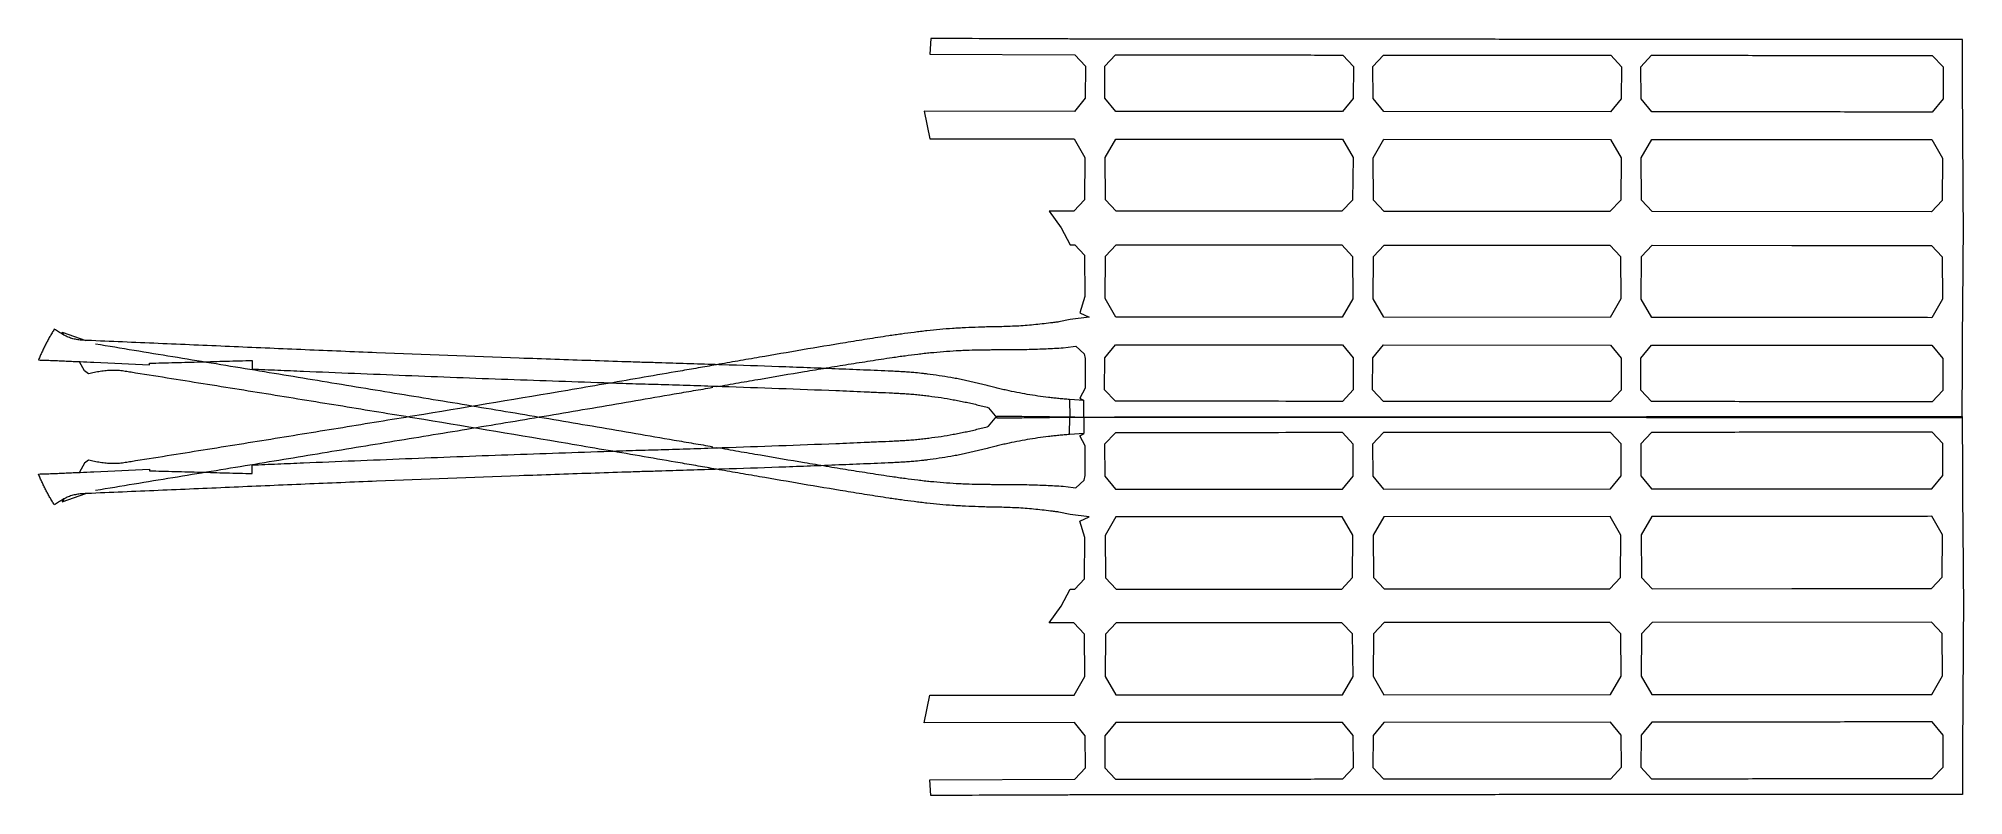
# Model space of a CAD drawing. Header units: millimetres. Extents: x -50 to 130, y -35 to 35.
import ezdxf

# ---------------------------------------------------------------- set-up
doc = ezdxf.new("R2010")
doc.units = ezdxf.units.MM

msp = doc.modelspace()

# ---------------------------------------------------------------- linework, layer by layer
at = {"color": 144, "linetype": 'Continuous', "lineweight": 18}
for p, q in [((33.2, 35.3), (33.11, 33.82)), ((33.11, 33.82), (46.62, 33.77)), ((46.62, 33.77), (47.62, 32.71)), ((47.62, 32.71), (47.61, 29.72)), ((49.44, 32.71), (50.44, 33.77)), ((49.44, 29.72), (49.44, 32.71)), ((71.62, 33.75), (72.62, 32.69)), ((72.62, 32.69), (72.61, 29.7)), ((74.44, 32.69), (75.44, 33.75)), ((74.45, 29.7), (74.44, 32.69)), ((96.62, 33.73), (97.62, 32.66)), ((97.62, 32.66), (97.61, 29.67)), ((99.44, 32.66), (100.44, 33.73)), ((99.45, 29.67), (99.44, 32.66)), ((126.62, 33.71), (127.62, 32.65)), ((127.62, 32.65), (127.62, 29.66)), ((47.61, 29.72), (46.6, 28.5)), ((50.45, 28.5), (49.44, 29.72)), ((72.61, 29.7), (71.6, 28.48)), ((75.45, 28.48), (74.45, 29.7)), ((97.61, 29.67), (96.6, 28.46)), ((100.45, 28.46), (99.45, 29.67)), ((127.62, 29.66), (126.61, 28.44)), ((32.57, 28.53), (33.11, 25.95)), ((46.6, 28.5), (32.57, 28.53)), ((71.6, 28.48), (50.45, 28.5)), ((96.6, 28.46), (75.45, 28.48)), ((33.11, 25.95), (46.58, 25.93)), ((46.58, 25.93), (47.57, 24.21)), ((49.47, 24.21), (50.46, 25.92)), ((71.59, 25.9), (72.58, 24.19)), ((74.47, 24.18), (75.46, 25.9)), ((75.46, 25.9), (96.59, 25.88)), ((96.59, 25.88), (97.58, 24.17)), ((99.47, 24.16), (100.47, 25.88)), ((126.59, 25.87), (127.58, 24.15)), ((47.57, 24.21), (47.54, 20.25)), ((49.49, 20.25), (49.47, 24.21)), ((72.58, 24.19), (72.54, 20.23)), ((74.5, 20.23), (74.47, 24.18)), ((97.58, 24.17), (97.55, 20.21)), ((99.5, 20.21), (99.47, 24.16)), ((127.58, 24.15), (127.55, 20.19)), ((47.54, 20.25), (46.53, 19.2)), ((50.49, 19.19), (49.49, 20.25)), ((72.54, 20.23), (71.54, 19.18)), ((75.5, 19.17), (74.5, 20.23)), ((97.55, 20.21), (96.54, 19.16)), ((100.5, 19.15), (99.5, 20.21)), ((127.55, 20.19), (126.55, 19.14)), ((44.23, 19.2), (45.35, 17.63)), ((46.53, 19.2), (44.23, 19.2)), ((71.54, 19.18), (50.49, 19.19)), ((96.54, 19.16), (75.5, 19.17)), ((126.55, 19.14), (100.5, 19.15)), ((45.35, 17.63), (46.2, 16.05)), ((46.2, 16.05), (46.63, 16.05)), ((46.63, 16.05), (47.53, 15.1)), ((47.53, 15.1), (47.56, 11.24)), ((49.46, 11.04), (49.49, 15)), ((49.49, 15), (50.49, 16.05)), ((50.49, 16.05), (71.54, 16.04)), ((71.54, 16.04), (72.54, 14.98)), ((72.54, 14.98), (72.56, 11.03)), ((74.46, 11.02), (74.49, 14.98)), ((74.49, 14.98), (75.5, 16.03)), ((75.5, 16.03), (96.54, 16.02)), ((96.54, 16.02), (97.54, 14.96)), ((97.54, 14.96), (97.57, 11.01)), ((99.46, 11), (99.5, 14.96)), ((99.5, 14.96), (100.5, 16.01)), ((126.55, 16), (127.55, 14.94)), ((127.55, 14.94), (127.57, 10.98)), ((47.56, 11.24), (47.1, 9.72)), ((50.45, 9.32), (49.46, 11.04)), ((72.56, 11.03), (71.57, 9.31)), ((75.45, 9.31), (74.46, 11.02)), ((97.57, 11.01), (96.57, 9.29)), ((100.45, 9.29), (99.46, 11)), ((127.57, 10.98), (126.58, 9.26)), ((46.19, 9.1), (45.15, 8.87)), ((47.98, 9.31), (46.19, 9.1)), ((47.1, 9.72), (47.98, 9.31)), ((96.57, 9.29), (75.45, 9.31)), ((-47.68, 7.65), (-47.82, 7.9)), ((-47.82, 7.9), (-45.62, 7.14)), ((45.55, 6.46), (46.48, 6.56)), ((46.48, 6.56), (46.74, 6.59)), ((46.74, 6.59), (47.51, 5.9)), ((47.51, 5.9), (47.58, 5.46)), ((47.58, 5.46), (47.59, 2.68)), ((49.41, 2.54), (49.42, 5.53)), ((49.42, 5.53), (50.43, 6.74)), ((71.59, 6.73), (72.59, 5.51)), ((72.59, 5.51), (72.6, 2.52)), ((74.41, 2.52), (74.43, 5.51)), ((74.43, 5.51), (75.43, 6.73)), ((75.43, 6.73), (96.59, 6.71)), ((96.59, 6.71), (97.59, 5.5)), ((97.59, 5.5), (97.6, 2.51)), ((99.42, 2.51), (99.43, 5.49)), ((99.43, 5.49), (100.44, 6.71)), ((126.59, 6.69), (127.6, 5.47)), ((127.6, 5.47), (127.6, 2.48)), ((-45.74, 4.31), (-46.23, 5.16)), ((-45.37, 4.04), (-45.74, 4.31)), ((-39.7, 4.88), (-39.7, 5.01)), ((-30.11, 5.27), (-30.1, 4.47)), ((8.47, 5.03), (8.12, 5.04)), ((13.19, 4.87), (12.74, 4.79)), ((8.05, 3.04), (8.43, 3.03)), ((47.59, 2.68), (47.11, 1.77)), ((50.41, 1.48), (49.41, 2.54)), ((72.6, 2.52), (71.6, 1.46)), ((75.41, 1.46), (74.41, 2.52)), ((97.6, 2.51), (96.6, 1.45)), ((100.42, 1.44), (99.42, 2.51)), ((127.6, 2.48), (126.6, 1.42)), ((38.59, 0.87), (39.34, -0.09)), ((38.59, -0.87), (39.34, 0.09)), ((46.61, 1.6), (46.14, 1.63)), ((46.14, 1.63), (46.18, -0.01)), ((46.61, 1.6), (46.14, 1.63)), ((46.14, -1.63), (46.18, 0.01)), ((46.18, 0.01), (46.64, 0.01)), ((46.18, 0.01), (46.64, 0.01)), ((47.48, 1.54), (46.61, 1.6)), ((47.48, 1.54), (46.61, 1.6)), ((46.64, 0.01), (47.46, 0)), ((46.64, 0.01), (47.46, 0)), ((46.64, -0.01), (47.46, 0)), ((46.64, -0.01), (47.46, 0)), ((47.11, 1.77), (47.48, 1.54)), ((47.46, 0), (47.48, 1.54)), ((47.46, 0), (47.48, -1.54)), ((46.61, -1.6), (46.14, -1.63)), ((46.61, -1.6), (46.14, -1.63)), ((46.18, -0.01), (46.64, -0.01)), ((46.18, -0.01), (46.64, -0.01)), ((47.48, -1.54), (46.61, -1.6)), ((47.48, -1.54), (46.61, -1.6)), ((47.11, -1.77), (47.48, -1.54)), ((47.59, -2.68), (47.11, -1.77)), ((50.41, -1.48), (49.41, -2.54)), ((72.6, -2.52), (71.6, -1.46)), ((75.41, -1.46), (74.41, -2.52)), ((97.6, -2.51), (96.6, -1.45)), ((100.42, -1.44), (99.42, -2.51)), ((127.6, -2.48), (126.6, -1.42)), ((8.05, -3.04), (8.43, -3.03)), ((47.58, -5.46), (47.59, -2.68)), ((49.41, -2.54), (49.42, -5.53)), ((72.59, -5.51), (72.6, -2.52)), ((74.41, -2.52), (74.43, -5.51)), ((97.59, -5.5), (97.6, -2.51)), ((99.42, -2.51), (99.43, -5.49)), ((127.6, -5.47), (127.6, -2.48)), ((-45.74, -4.31), (-46.23, -5.16)), ((-45.37, -4.04), (-45.74, -4.31)), ((-39.7, -4.88), (-39.7, -5.01)), ((-30.11, -5.27), (-30.1, -4.47)), ((8.47, -5.03), (8.12, -5.04)), ((13.19, -4.87), (12.74, -4.79)), ((-47.82, -7.9), (-45.62, -7.14)), ((45.55, -6.46), (46.48, -6.56)), ((46.48, -6.56), (46.74, -6.59)), ((46.74, -6.59), (47.51, -5.9)), ((47.51, -5.9), (47.58, -5.46)), ((49.42, -5.53), (50.43, -6.74)), ((71.59, -6.73), (72.59, -5.51)), ((74.43, -5.51), (75.43, -6.73)), ((75.43, -6.73), (96.59, -6.71)), ((96.59, -6.71), (97.59, -5.5)), ((99.43, -5.49), (100.44, -6.71)), ((126.59, -6.69), (127.6, -5.47)), ((-47.68, -7.65), (-47.82, -7.9)), ((46.19, -9.1), (45.15, -8.87)), ((47.98, -9.31), (46.19, -9.1)), ((47.1, -9.72), (47.98, -9.31)), ((47.56, -11.24), (47.1, -9.72)), ((50.45, -9.32), (49.46, -11.04)), ((72.56, -11.03), (71.57, -9.31)), ((75.45, -9.31), (74.46, -11.02)), ((96.57, -9.29), (75.45, -9.31)), ((97.57, -11.01), (96.57, -9.29)), ((100.45, -9.29), (99.46, -11)), ((127.57, -10.98), (126.58, -9.26)), ((47.53, -15.1), (47.56, -11.24)), ((49.46, -11.04), (49.49, -15)), ((72.54, -14.98), (72.56, -11.03)), ((74.46, -11.02), (74.49, -14.98)), ((97.54, -14.96), (97.57, -11.01)), ((99.46, -11), (99.5, -14.96)), ((127.55, -14.94), (127.57, -10.98)), ((45.35, -17.63), (46.2, -16.05)), ((46.2, -16.05), (46.63, -16.05)), ((46.63, -16.05), (47.53, -15.1)), ((49.49, -15), (50.49, -16.05)), ((50.49, -16.05), (71.54, -16.04)), ((71.54, -16.04), (72.54, -14.98)), ((74.49, -14.98), (75.5, -16.03)), ((75.5, -16.03), (96.54, -16.02)), ((96.54, -16.02), (97.54, -14.96)), ((99.5, -14.96), (100.5, -16.01)), ((126.55, -16), (127.55, -14.94)), ((44.23, -19.2), (45.35, -17.63)), ((46.53, -19.2), (44.23, -19.2)), ((47.54, -20.25), (46.53, -19.2)), ((50.49, -19.19), (49.49, -20.25)), ((71.54, -19.18), (50.49, -19.19)), ((72.54, -20.23), (71.54, -19.18)), ((75.5, -19.17), (74.5, -20.23)), ((96.54, -19.16), (75.5, -19.17)), ((97.55, -20.21), (96.54, -19.16)), ((100.5, -19.15), (99.5, -20.21)), ((126.55, -19.14), (100.5, -19.15)), ((127.55, -20.19), (126.55, -19.14)), ((47.57, -24.21), (47.54, -20.25)), ((49.49, -20.25), (49.47, -24.21)), ((72.58, -24.19), (72.54, -20.23)), ((74.5, -20.23), (74.47, -24.18)), ((97.58, -24.17), (97.55, -20.21)), ((99.5, -20.21), (99.47, -24.16)), ((127.58, -24.15), (127.55, -20.19)), ((46.58, -25.93), (47.57, -24.21)), ((49.47, -24.21), (50.46, -25.92)), ((71.59, -25.9), (72.58, -24.19)), ((74.47, -24.18), (75.46, -25.9)), ((96.59, -25.88), (97.58, -24.17)), ((99.47, -24.16), (100.47, -25.88)), ((126.59, -25.87), (127.58, -24.15)), ((32.57, -28.53), (33.11, -25.95)), ((33.11, -25.95), (46.58, -25.93)), ((75.46, -25.9), (96.59, -25.88)), ((46.6, -28.5), (32.57, -28.53)), ((47.61, -29.72), (46.6, -28.5)), ((50.45, -28.5), (49.44, -29.72)), ((71.6, -28.48), (50.45, -28.5)), ((72.61, -29.7), (71.6, -28.48)), ((75.45, -28.48), (74.45, -29.7)), ((96.6, -28.46), (75.45, -28.48)), ((97.61, -29.67), (96.6, -28.46)), ((100.45, -28.46), (99.45, -29.67)), ((127.62, -29.66), (126.61, -28.44)), ((47.62, -32.71), (47.61, -29.72)), ((49.44, -29.72), (49.44, -32.71)), ((72.62, -32.69), (72.61, -29.7)), ((74.45, -29.7), (74.44, -32.69)), ((97.62, -32.66), (97.61, -29.67)), ((99.45, -29.67), (99.44, -32.66)), ((127.62, -32.65), (127.62, -29.66)), ((33.11, -33.82), (46.62, -33.77)), ((33.2, -35.3), (33.11, -33.82)), ((46.62, -33.77), (47.62, -32.71)), ((49.44, -32.71), (50.44, -33.77)), ((71.62, -33.75), (72.62, -32.69)), ((74.44, -32.69), (75.44, -33.75)), ((96.62, -33.73), (97.62, -32.66)), ((99.44, -32.66), (100.44, -33.73)), ((126.62, -33.71), (127.62, -32.65))]:
    msp.add_line(p, q, dxfattribs=at)
at = {"color": 144, "linetype": 'Continuous', "lineweight": 18, "flags": 128}
for points in [[(100.5, 16.01), (113.52, 16), (126.55, 16)], [(100.5, -16.01), (113.52, -16), (126.55, -16)]]:
    msp.add_lwpolyline(points, dxfattribs=at)
at = {"color": 144, "linetype": 'Continuous', "lineweight": 18}
for points, knots in [([(129.44, 35.19), (128.44, 35.19), (126.43, 35.19), (122.42, 35.19), (115.4, 35.2), (108.39, 35.2), (102.87, 35.2), (101.12, 35.2), (100.12, 35.2), (99.11, 35.2), (97.86, 35.2), (96.36, 35.2), (94.85, 35.21), (92.85, 35.21), (90.34, 35.21), (86.33, 35.22), (82.32, 35.22), (78.81, 35.22), (76.81, 35.23), (75.56, 35.23), (74.55, 35.22), (73.55, 35.22), (72.3, 35.23), (70.79, 35.23), (68.79, 35.23), (66.28, 35.23), (62.27, 35.24), (58.26, 35.24), (54.25, 35.24), (51.75, 35.24), (49.74, 35.24), (48.24, 35.24), (46.73, 35.25), (45.16, 35.25), (43.51, 35.26), (41.22, 35.27), (37.78, 35.28), (34.92, 35.29), (33.2, 35.3)], [0, 0, 0, 0, 0.03125, 0.0625, 0.125, 0.25, 0.28125, 0.296875, 0.304688, 0.3125, 0.328125, 0.34375, 0.359375, 0.375, 0.40625, 0.4375, 0.5, 0.53125, 0.546875, 0.5625, 0.570313, 0.578125, 0.59375, 0.609375, 0.625, 0.65625, 0.6875, 0.75, 0.78125, 0.8125, 0.828125, 0.84375, 0.859375, 0.875, 0.892857, 0.910714, 0.946429, 1, 1, 1, 1]), ([(129.53, 17.56), (129.52, 18.3), (129.51, 19.4), (129.5, 20.87), (129.5, 21.97), (129.49, 23.07), (129.48, 24.17), (129.47, 25.27), (129.46, 26.37), (129.46, 27.48), (129.45, 28.58), (129.45, 29.68), (129.45, 31.15), (129.44, 32.98), (129.44, 34.45), (129.44, 35.19)], [0, 0, 0, 0, 0.125, 0.1875, 0.25, 0.3125, 0.375, 0.4375, 0.5, 0.5625, 0.625, 0.6875, 0.75, 0.875, 1, 1, 1, 1]), ([(50.44, 33.77), (52.21, 33.77), (55.74, 33.77), (61.03, 33.76), (65.44, 33.76), (68.98, 33.76), (70.74, 33.75), (71.62, 33.75)], [0, 0, 0, 0, 0.25, 0.5, 0.75, 0.875, 1, 1, 1, 1]), ([(75.44, 33.75), (76.32, 33.75), (78.09, 33.75), (81.62, 33.75), (86.03, 33.74), (91.33, 33.74), (94.86, 33.73), (96.62, 33.73)], [0, 0, 0, 0, 0.125, 0.25, 0.5, 0.75, 1, 1, 1, 1]), ([(100.44, 33.73), (101.53, 33.73), (103.71, 33.73), (108.08, 33.73), (113.53, 33.72), (118.99, 33.72), (123.35, 33.72), (125.53, 33.71), (126.62, 33.71)], [0, 0, 0, 0, 0.125, 0.25, 0.5, 0.75, 0.875, 1, 1, 1, 1]), ([(126.61, 28.44), (125.52, 28.44), (123.34, 28.44), (118.98, 28.44), (113.53, 28.45), (108.08, 28.45), (103.72, 28.45), (101.54, 28.46), (100.45, 28.46)], [0, 0, 0, 0, 0.125, 0.25, 0.5, 0.75, 0.875, 1, 1, 1, 1]), ([(50.46, 25.92), (52.47, 25.92), (55.99, 25.91), (61.28, 25.91), (66.31, 25.91), (69.83, 25.9), (71.59, 25.9)], [0, 0, 0, 0, 0.285714, 0.5, 0.75, 1, 1, 1, 1]), ([(100.47, 25.88), (102.21, 25.88), (106.56, 25.87), (113.09, 25.87), (118.97, 25.87), (123.33, 25.86), (125.5, 25.87), (126.59, 25.87)], [0, 0, 0, 0, 0.2, 0.5, 0.75, 0.875, 1, 1, 1, 1]), ([(129.41, -0.06), (129.41, 0.67), (129.42, 1.78), (129.42, 3.24), (129.43, 4.35), (129.43, 5.45), (129.44, 6.55), (129.44, 7.65), (129.45, 8.75), (129.46, 9.85), (129.47, 10.95), (129.48, 12.06), (129.49, 13.16), (129.5, 14.26), (129.51, 15.73), (129.52, 16.83), (129.53, 17.56)], [0, 0, 0, 0, 0.125, 0.1875, 0.25, 0.3125, 0.375001, 0.437501, 0.500001, 0.562501, 0.625001, 0.687501, 0.750001, 0.812501, 0.875001, 1, 1, 1, 1]), ([(71.57, 9.31), (69.81, 9.31), (66.29, 9.31), (61.01, 9.32), (55.73, 9.32), (52.21, 9.32), (50.45, 9.32)], [0, 0, 0, 0, 0.25, 0.5, 0.75, 1, 1, 1, 1]), ([(126.58, 9.26), (125.49, 9.27), (123.31, 9.27), (118.96, 9.28), (113.52, 9.28), (106.98, 9.28), (102.63, 9.29), (100.45, 9.29)], [0, 0, 0, 0, 0.125, 0.25, 0.5, 0.75, 1, 1, 1, 1]), ([(-48.57, 8.19), (-48.64, 8.08), (-48.78, 7.84), (-48.98, 7.5), (-49.18, 7.14), (-49.37, 6.79), (-49.55, 6.43), (-49.72, 6.06), (-49.88, 5.69), (-49.99, 5.44), (-50.04, 5.32)], [0, 0, 0, 0, 0.125121, 0.250177, 0.375132, 0.5, 0.624868, 0.749823, 0.87488, 1, 1, 1, 1]), ([(-45.1, 7.12), (-45.18, 7.12), (-45.34, 7.13), (-45.57, 7.14), (-45.81, 7.15), (-46.11, 7.17), (-46.49, 7.22), (-46.94, 7.32), (-47.37, 7.48), (-47.71, 7.66), (-47.97, 7.81), (-48.17, 7.94), (-48.37, 8.06), (-48.5, 8.15), (-48.57, 8.19)], [0, 0, 0, 0, 0.063629, 0.127115, 0.19033, 0.253169, 0.377482, 0.500252, 0.622933, 0.747091, 0.809856, 0.873004, 0.936429, 1, 1, 1, 1]), ([(29.27, 7.57), (28.93, 7.51), (28.26, 7.41), (26.92, 7.2), (24.57, 6.82), (21.22, 6.26), (17.88, 5.68), (15.2, 5.22), (13.86, 4.98), (13.19, 4.87)], [0, 0, 0, 0, 0.0625, 0.125, 0.25, 0.5, 0.75, 0.875, 1, 1, 1, 1]), ([(38.83, 8.4), (38.63, 8.4), (38.23, 8.39), (37.43, 8.36), (36.63, 8.33), (35.83, 8.29), (35.03, 8.24), (34.03, 8.16), (33.04, 8.06), (32.24, 7.97), (31.45, 7.87), (30.65, 7.77), (29.86, 7.65), (29.47, 7.6), (29.27, 7.57)], [0, 0, 0, 0, 0.062505, 0.125007, 0.25, 0.312494, 0.374992, 0.5, 0.625011, 0.687511, 0.750007, 0.875, 0.937501, 1, 1, 1, 1]), ([(45.15, 8.87), (45.02, 8.85), (44.75, 8.82), (44.23, 8.75), (43.57, 8.67), (42.79, 8.59), (42, 8.52), (41.2, 8.47), (40.41, 8.44), (39.75, 8.42), (39.22, 8.41), (38.96, 8.41), (38.83, 8.4)], [0, 0, 0, 0, 0.06254, 0.125074, 0.250109, 0.375081, 0.500001, 0.62492, 0.749893, 0.874928, 0.937462, 1, 1, 1, 1]), ([(8.12, 5.04), (7.56, 5.06), (6.46, 5.09), (4.24, 5.16), (0.36, 5.29), (-7.41, 5.56), (-16.28, 5.9), (-25.15, 6.26), (-31.8, 6.55), (-37.34, 6.79), (-41.78, 6.98), (-43.99, 7.07), (-45.1, 7.12)], [0, 0, 0, 0, 0.03125, 0.0625, 0.125, 0.25, 0.5, 0.625, 0.75, 0.875, 0.9375, 1, 1, 1, 1]), ([(-44.72, 6.83), (-43.52, 6.63), (-41.12, 6.23), (-37.52, 5.64), (-33.92, 5.05), (-30.32, 4.46), (-26.72, 3.87), (-23.12, 3.27), (-19.52, 2.68), (-15.92, 2.09), (-12.32, 1.5), (-7.52, 0.7), (-1.53, -0.3), (4.47, -1.32), (8.66, -2.04), (11.06, -2.46), (12.26, -2.66), (12.85, -2.77)], [0, 0, 0, 0, 0.0625, 0.125, 0.1875, 0.25, 0.3125, 0.375, 0.4375, 0.5, 0.5625, 0.625, 0.75, 0.875, 0.9375, 0.96875, 1, 1, 1, 1]), ([(13.22, 2.83), (13.9, 2.95), (15.26, 3.19), (17.99, 3.66), (20.72, 4.13), (23.45, 4.58), (25.16, 4.86), (26.52, 5.08), (27.55, 5.24), (28.57, 5.4), (29.26, 5.5), (29.6, 5.55)], [0, 0, 0, 0, 0.125, 0.25, 0.5, 0.625, 0.75, 0.8125, 0.875, 0.9375, 1, 1, 1, 1]), ([(29.6, 5.55), (29.8, 5.58), (30.19, 5.64), (30.99, 5.74), (31.78, 5.85), (32.58, 5.94), (33.37, 6.02), (34.37, 6.11), (35.37, 6.18), (36.17, 6.22), (36.97, 6.25), (37.77, 6.26), (38.57, 6.28), (38.97, 6.28), (39.17, 6.28)], [0, 0, 0, 0, 0.062501, 0.125001, 0.249992, 0.312488, 0.37499, 0.500006, 0.625015, 0.68751, 0.750002, 0.874993, 0.937497, 1, 1, 1, 1]), ([(39.17, 6.28), (39.44, 6.28), (39.97, 6.28), (40.77, 6.29), (41.56, 6.29), (42.36, 6.31), (43.16, 6.34), (43.95, 6.37), (44.75, 6.41), (45.28, 6.44), (45.55, 6.46)], [0, 0, 0, 0, 0.1250194, 0.2500285, 0.3750213, 0.5, 0.6249788, 0.7499715, 0.8749806, 1, 1, 1, 1]), ([(50.43, 6.74), (54.01, 6.74), (61.06, 6.74), (68.12, 6.73), (71.59, 6.73)], [0, 0, 0, 0, 0.5078757, 1, 1, 1, 1]), ([(100.44, 6.71), (101.53, 6.71), (103.71, 6.71), (108.06, 6.71), (113.51, 6.7), (118.96, 6.7), (123.32, 6.69), (125.5, 6.69), (126.59, 6.69)], [0, 0, 0, 0, 0.125, 0.25, 0.5, 0.75, 0.875, 1, 1, 1, 1]), ([(-50.04, 5.32), (-49.82, 5.31), (-49.39, 5.3), (-48.75, 5.27), (-48.1, 5.25), (-47.45, 5.22), (-46.81, 5.19), (-45.95, 5.15), (-43.57, 5.05), (-41.42, 4.96), (-39.7, 4.88)], [0, 0, 0, 0, 0.0625002, 0.1250001, 0.1874999, 0.25, 0.3125002, 0.3750002, 0.5000001, 1, 1, 1, 1]), ([(-40.99, 4.1), (-41.08, 4.12), (-41.26, 4.15), (-41.63, 4.21), (-42.08, 4.28), (-42.63, 4.34), (-43.18, 4.36), (-43.73, 4.32), (-44.28, 4.25), (-44.73, 4.17), (-45.1, 4.1), (-45.28, 4.06), (-45.37, 4.04)], [0, 0, 0, 0, 0.063005, 0.125945, 0.2514, 0.376069, 0.500052, 0.624018, 0.748654, 0.87408, 0.937007, 1, 1, 1, 1]), ([(12.74, 4.79), (12.19, 4.69), (11.07, 4.5), (8.83, 4.11), (4.92, 3.44), (-2.91, 2.1), (-11.86, 0.61), (-20.82, -0.86), (-27.54, -1.95), (-33.14, -2.85), (-37.62, -3.57), (-39.86, -3.92), (-40.99, -4.1)], [0, 0, 0, 0, 0.03125, 0.0625, 0.125, 0.25, 0.5, 0.625, 0.75, 0.875, 0.9375, 1, 1, 1, 1]), ([(12.74, -4.79), (12.19, -4.69), (11.07, -4.5), (8.83, -4.11), (4.92, -3.44), (-2.91, -2.1), (-11.86, -0.61), (-20.82, 0.86), (-27.54, 1.95), (-33.14, 2.85), (-37.62, 3.57), (-39.86, 3.92), (-40.99, 4.1)], [0, 0, 0, 0, 0.03125, 0.0625, 0.125, 0.25, 0.5, 0.625, 0.75, 0.875, 0.9375, 1, 1, 1, 1]), ([(-39.7, 5.01), (-38.9, 5.04), (-37.3, 5.08), (-34.91, 5.14), (-32.51, 5.21), (-30.91, 5.25), (-30.11, 5.27)], [0, 0, 0, 0, 0.25, 0.5, 0.75, 1, 1, 1, 1]), ([(-30.1, 4.47), (-29.31, 4.44), (-27.72, 4.37), (-24.54, 4.24), (-18.98, 4.01), (-11.03, 3.69), (-3.08, 3.4), (2.49, 3.21), (5.27, 3.12), (6.86, 3.07), (7.66, 3.05), (8.05, 3.04)], [0, 0, 0, 0, 0.0625, 0.125, 0.25, 0.5, 0.75, 0.875, 0.9375, 0.96875, 1, 1, 1, 1]), ([(29.55, 4.27), (29.11, 4.29), (28.24, 4.33), (26.48, 4.4), (24.28, 4.49), (21.65, 4.59), (18.13, 4.72), (14.62, 4.84), (11.54, 4.94), (9.78, 4.99), (8.9, 5.02), (8.47, 5.03)], [0, 0, 0, 0, 0.0625, 0.125, 0.25, 0.375, 0.5, 0.75, 0.875, 0.9375, 1, 1, 1, 1]), ([(38.32, 2.96), (38.14, 3.01), (37.78, 3.1), (37.24, 3.23), (36.7, 3.35), (36.16, 3.47), (35.61, 3.58), (34.88, 3.71), (33.97, 3.86), (33.12, 3.97), (32.38, 4.06), (31.83, 4.12), (31.21, 4.17), (30.66, 4.21), (30.11, 4.24), (29.74, 4.26), (29.55, 4.27)], [0, 0, 0, 0, 0.062504, 0.125003, 0.187497, 0.249996, 0.312502, 0.375006, 0.500003, 0.625001, 0.66667, 0.750008, 0.812508, 0.875003, 0.937501, 1, 1, 1, 1]), ([(-44.72, -6.83), (-43.52, -6.63), (-41.12, -6.23), (-37.52, -5.64), (-33.92, -5.05), (-30.32, -4.46), (-26.72, -3.87), (-23.12, -3.27), (-19.52, -2.68), (-15.92, -2.09), (-12.32, -1.5), (-7.52, -0.7), (-1.53, 0.3), (4.47, 1.32), (8.66, 2.04), (11.06, 2.46), (12.26, 2.66), (12.85, 2.77)], [0, 0, 0, 0, 0.0625, 0.125, 0.1875, 0.25, 0.3125, 0.375, 0.4375, 0.5, 0.5625, 0.625, 0.75, 0.875, 0.9375, 0.96875, 1, 1, 1, 1]), ([(8.43, 3.03), (8.87, 3.01), (9.75, 2.99), (11.52, 2.93), (14.61, 2.83), (19.03, 2.67), (23.45, 2.51), (26.54, 2.38), (28.31, 2.3), (29.19, 2.26), (29.63, 2.25)], [0, 0, 0, 0, 0.0625, 0.125, 0.25, 0.5, 0.75, 0.875, 0.9375, 1, 1, 1, 1]), ([(29.63, 2.25), (29.82, 2.23), (30.2, 2.21), (30.77, 2.18), (31.33, 2.14), (31.9, 2.09), (32.46, 2.03), (33.21, 1.94), (34.15, 1.81), (35.09, 1.65), (35.83, 1.51), (36.39, 1.4), (36.94, 1.28), (37.49, 1.15), (38.04, 1.01), (38.41, 0.92), (38.59, 0.87)], [0, 0, 0, 0, 0.062503, 0.125001, 0.187496, 0.249995, 0.312498, 0.375003, 0.499999, 0.624995, 0.6875, 0.750005, 0.812504, 0.874998, 0.937496, 1, 1, 1, 1]), ([(46.14, 1.63), (45.97, 1.64), (45.64, 1.67), (45.15, 1.72), (44.66, 1.77), (44, 1.84), (43.18, 1.95), (42.2, 2.11), (41.22, 2.29), (40.41, 2.46), (39.76, 2.6), (39.28, 2.72), (38.8, 2.84), (38.48, 2.92), (38.32, 2.96)], [0, 0, 0, 0, 0.062505, 0.125005, 0.187499, 0.249995, 0.375, 0.500002, 0.625002, 0.750006, 0.812503, 0.874998, 0.937498, 1, 1, 1, 1]), ([(47.46, 0), (48.31, 0), (50.02, 0), (53.43, 0), (57.7, 0.01), (62.82, 0.01), (67.09, 0.01), (70.08, 0.01), (71.79, 0.01), (73.07, 0.01), (74.35, 0.02), (76.06, 0.02), (79.04, 0.02), (83.31, 0.03), (88.44, 0.03), (92.7, 0.03), (95.69, 0.03), (97.4, 0.03), (98.68, 0.03), (99.96, 0.03), (101.67, 0.04), (103.8, 0.04), (106.36, 0.04), (111.49, 0.05), (117.46, 0.05), (123.44, 0.06), (126.85, 0.06), (128.56, 0.06), (129.41, 0.06)], [0, 0, 0, 0, 0.03125, 0.0625, 0.125, 0.1875, 0.25, 0.28125, 0.296875, 0.3125, 0.328125, 0.34375, 0.375, 0.4375, 0.5, 0.5625, 0.59375, 0.609375, 0.625, 0.640625, 0.65625, 0.6875, 0.71875, 0.75, 0.875, 0.9375, 0.96875, 1, 1, 1, 1]), ([(47.46, 0), (48.31, 0), (50.02, 0), (53.43, 0), (57.7, -0.01), (62.82, -0.01), (67.09, -0.01), (70.08, -0.01), (71.79, -0.01), (73.07, -0.01), (74.35, -0.02), (76.06, -0.02), (79.04, -0.02), (83.31, -0.03), (88.44, -0.03), (92.7, -0.03), (95.69, -0.03), (97.4, -0.03), (98.68, -0.03), (99.96, -0.03), (101.67, -0.04), (103.8, -0.04), (106.36, -0.04), (111.49, -0.05), (117.46, -0.05), (123.44, -0.06), (126.85, -0.06), (128.56, -0.06), (129.41, -0.06)], [0, 0, 0, 0, 0.03125, 0.0625, 0.125, 0.1875, 0.25, 0.28125, 0.296875, 0.3125, 0.328125, 0.34375, 0.375, 0.4375, 0.5, 0.5625, 0.59375, 0.609375, 0.625, 0.640625, 0.65625, 0.6875, 0.71875, 0.75, 0.875, 0.9375, 0.96875, 1, 1, 1, 1]), ([(71.6, 1.46), (70.71, 1.46), (68.95, 1.46), (65.42, 1.46), (61, 1.47), (56.59, 1.47), (53.06, 1.47), (51.29, 1.48), (50.41, 1.48)], [0, 0, 0, 0, 0.125, 0.25, 0.5, 0.75, 0.875, 1, 1, 1, 1]), ([(96.6, 1.45), (94.83, 1.44), (91.3, 1.44), (86.01, 1.45), (81.59, 1.45), (78.06, 1.45), (76.3, 1.46), (75.41, 1.46)], [0, 0, 0, 0, 0.25, 0.5, 0.75, 0.875, 1, 1, 1, 1]), ([(126.6, 1.42), (125.51, 1.42), (123.33, 1.42), (118.96, 1.42), (113.51, 1.42), (108.05, 1.43), (103.69, 1.44), (101.51, 1.44), (100.42, 1.44)], [0, 0, 0, 0, 0.125, 0.25, 0.5, 0.75, 0.875, 1, 1, 1, 1]), ([(129.41, 0.06), (129.41, -0.67), (129.42, -1.78), (129.42, -3.24), (129.43, -4.35), (129.43, -5.45), (129.44, -6.55), (129.44, -7.65), (129.45, -8.75), (129.46, -9.85), (129.47, -10.95), (129.48, -12.06), (129.49, -13.16), (129.5, -14.26), (129.51, -15.73), (129.52, -16.83), (129.53, -17.56)], [0, 0, 0, 0, 0.125, 0.1875, 0.25, 0.3125, 0.375001, 0.437501, 0.500001, 0.562501, 0.625001, 0.687501, 0.750001, 0.812501, 0.875001, 1, 1, 1, 1]), ([(29.63, -2.25), (29.82, -2.23), (30.2, -2.21), (30.77, -2.18), (31.33, -2.14), (31.9, -2.09), (32.46, -2.03), (33.21, -1.94), (34.15, -1.81), (35.09, -1.65), (35.83, -1.51), (36.39, -1.4), (36.94, -1.28), (37.49, -1.15), (38.04, -1.01), (38.41, -0.92), (38.59, -0.87)], [0, 0, 0, 0, 0.062503, 0.125001, 0.187496, 0.249995, 0.312498, 0.375003, 0.499999, 0.624995, 0.6875, 0.750005, 0.812504, 0.874998, 0.937496, 1, 1, 1, 1]), ([(46.14, -1.63), (45.97, -1.64), (45.64, -1.67), (45.15, -1.72), (44.66, -1.77), (44, -1.84), (43.18, -1.95), (42.2, -2.11), (41.22, -2.29), (40.41, -2.46), (39.76, -2.6), (39.28, -2.72), (38.8, -2.84), (38.48, -2.92), (38.32, -2.96)], [0, 0, 0, 0, 0.062505, 0.125005, 0.187499, 0.249995, 0.375, 0.500002, 0.625002, 0.750006, 0.812503, 0.874998, 0.937498, 1, 1, 1, 1]), ([(71.6, -1.46), (70.71, -1.46), (68.95, -1.46), (65.42, -1.46), (61, -1.47), (56.59, -1.47), (53.06, -1.47), (51.29, -1.48), (50.41, -1.48)], [0, 0, 0, 0, 0.125, 0.25, 0.5, 0.75, 0.875, 1, 1, 1, 1]), ([(96.6, -1.45), (94.83, -1.44), (91.3, -1.44), (86.01, -1.45), (81.59, -1.45), (78.06, -1.45), (76.3, -1.46), (75.41, -1.46)], [0, 0, 0, 0, 0.25, 0.5, 0.75, 0.875, 1, 1, 1, 1]), ([(126.6, -1.42), (125.51, -1.42), (123.33, -1.42), (118.96, -1.42), (113.51, -1.42), (108.05, -1.43), (103.69, -1.44), (101.51, -1.44), (100.42, -1.44)], [0, 0, 0, 0, 0.125, 0.25, 0.5, 0.75, 0.875, 1, 1, 1, 1]), ([(-30.1, -4.47), (-29.31, -4.44), (-27.72, -4.37), (-24.54, -4.24), (-18.98, -4.01), (-11.03, -3.69), (-3.08, -3.4), (2.49, -3.21), (5.27, -3.12), (6.86, -3.07), (7.66, -3.05), (8.05, -3.04)], [0, 0, 0, 0, 0.0625, 0.125, 0.25, 0.5, 0.75, 0.875, 0.9375, 0.96875, 1, 1, 1, 1]), ([(8.43, -3.03), (8.87, -3.01), (9.75, -2.99), (11.52, -2.93), (14.61, -2.83), (19.03, -2.67), (23.45, -2.51), (26.54, -2.38), (28.31, -2.3), (29.19, -2.26), (29.63, -2.25)], [0, 0, 0, 0, 0.0625, 0.125, 0.25, 0.5, 0.75, 0.875, 0.9375, 1, 1, 1, 1]), ([(13.22, -2.83), (13.9, -2.95), (15.26, -3.19), (17.99, -3.66), (20.72, -4.13), (23.45, -4.58), (25.16, -4.86), (26.52, -5.08), (27.55, -5.24), (28.57, -5.4), (29.26, -5.5), (29.6, -5.55)], [0, 0, 0, 0, 0.125, 0.25, 0.5, 0.625, 0.75, 0.8125, 0.875, 0.9375, 1, 1, 1, 1]), ([(38.32, -2.96), (38.14, -3.01), (37.78, -3.1), (37.24, -3.23), (36.7, -3.35), (36.16, -3.47), (35.61, -3.58), (34.88, -3.71), (33.97, -3.86), (33.12, -3.97), (32.38, -4.06), (31.83, -4.12), (31.21, -4.17), (30.66, -4.21), (30.11, -4.24), (29.74, -4.26), (29.55, -4.27)], [0, 0, 0, 0, 0.062504, 0.125003, 0.187497, 0.249996, 0.312502, 0.375006, 0.500003, 0.625001, 0.66667, 0.750008, 0.812508, 0.875003, 0.937501, 1, 1, 1, 1]), ([(-50.04, -5.32), (-49.82, -5.31), (-49.39, -5.3), (-48.75, -5.27), (-48.1, -5.25), (-47.45, -5.22), (-46.81, -5.19), (-45.95, -5.15), (-43.57, -5.05), (-41.42, -4.96), (-39.7, -4.88)], [0, 0, 0, 0, 0.0625002, 0.1250001, 0.1874999, 0.25, 0.3125002, 0.3750002, 0.5000001, 1, 1, 1, 1]), ([(-48.57, -8.19), (-48.64, -8.08), (-48.78, -7.84), (-48.98, -7.5), (-49.18, -7.14), (-49.37, -6.79), (-49.55, -6.43), (-49.72, -6.06), (-49.88, -5.69), (-49.99, -5.44), (-50.04, -5.32)], [0, 0, 0, 0, 0.125121, 0.250177, 0.375132, 0.5, 0.624868, 0.749823, 0.87488, 1, 1, 1, 1]), ([(-40.99, -4.1), (-41.08, -4.12), (-41.26, -4.15), (-41.63, -4.21), (-42.08, -4.28), (-42.63, -4.34), (-43.18, -4.36), (-43.73, -4.32), (-44.28, -4.25), (-44.73, -4.17), (-45.1, -4.1), (-45.28, -4.06), (-45.37, -4.04)], [0, 0, 0, 0, 0.063005, 0.125945, 0.2514, 0.376069, 0.500052, 0.624018, 0.748654, 0.87408, 0.937007, 1, 1, 1, 1]), ([(8.12, -5.04), (7.56, -5.06), (6.46, -5.09), (4.24, -5.16), (0.36, -5.29), (-7.41, -5.56), (-16.28, -5.9), (-25.15, -6.26), (-31.8, -6.55), (-37.34, -6.79), (-41.78, -6.98), (-43.99, -7.07), (-45.1, -7.12)], [0, 0, 0, 0, 0.03125, 0.0625, 0.125, 0.25, 0.5, 0.625, 0.75, 0.875, 0.9375, 1, 1, 1, 1]), ([(-39.7, -5.01), (-38.9, -5.04), (-37.3, -5.08), (-34.91, -5.14), (-32.51, -5.21), (-30.91, -5.25), (-30.11, -5.27)], [0, 0, 0, 0, 0.25, 0.5, 0.75, 1, 1, 1, 1]), ([(29.55, -4.27), (29.11, -4.29), (28.24, -4.33), (26.48, -4.4), (24.28, -4.49), (21.65, -4.59), (18.13, -4.72), (14.62, -4.84), (11.54, -4.94), (9.78, -4.99), (8.9, -5.02), (8.47, -5.03)], [0, 0, 0, 0, 0.0625, 0.125, 0.25, 0.375, 0.5, 0.75, 0.875, 0.9375, 1, 1, 1, 1]), ([(29.27, -7.57), (28.93, -7.51), (28.26, -7.41), (26.92, -7.2), (24.57, -6.82), (21.22, -6.26), (17.88, -5.68), (15.2, -5.22), (13.86, -4.98), (13.19, -4.87)], [0, 0, 0, 0, 0.0625, 0.125, 0.25, 0.5, 0.75, 0.875, 1, 1, 1, 1]), ([(-45.1, -7.12), (-45.18, -7.12), (-45.34, -7.13), (-45.57, -7.14), (-45.81, -7.15), (-46.11, -7.17), (-46.49, -7.22), (-46.94, -7.32), (-47.37, -7.48), (-47.71, -7.66), (-47.97, -7.81), (-48.17, -7.94), (-48.37, -8.06), (-48.5, -8.15), (-48.57, -8.19)], [0, 0, 0, 0, 0.063629, 0.127115, 0.19033, 0.253169, 0.377482, 0.500252, 0.622933, 0.747091, 0.809856, 0.873004, 0.936429, 1, 1, 1, 1]), ([(29.6, -5.55), (29.8, -5.58), (30.19, -5.64), (30.99, -5.74), (31.78, -5.85), (32.58, -5.94), (33.37, -6.02), (34.37, -6.11), (35.37, -6.18), (36.17, -6.22), (36.97, -6.25), (37.77, -6.26), (38.57, -6.28), (38.97, -6.28), (39.17, -6.28)], [0, 0, 0, 0, 0.062501, 0.125001, 0.249992, 0.312488, 0.37499, 0.500006, 0.625015, 0.68751, 0.750002, 0.874993, 0.937497, 1, 1, 1, 1]), ([(39.17, -6.28), (39.44, -6.28), (39.97, -6.28), (40.77, -6.29), (41.56, -6.29), (42.36, -6.31), (43.16, -6.34), (43.95, -6.37), (44.75, -6.41), (45.28, -6.44), (45.55, -6.46)], [0, 0, 0, 0, 0.1250194, 0.2500285, 0.3750213, 0.5, 0.6249788, 0.7499715, 0.8749806, 1, 1, 1, 1]), ([(50.43, -6.74), (54.01, -6.74), (61.06, -6.74), (68.12, -6.73), (71.59, -6.73)], [0, 0, 0, 0, 0.5078757, 1, 1, 1, 1]), ([(100.44, -6.71), (101.53, -6.71), (103.71, -6.71), (108.06, -6.71), (113.51, -6.7), (118.96, -6.7), (123.32, -6.69), (125.5, -6.69), (126.59, -6.69)], [0, 0, 0, 0, 0.125, 0.25, 0.5, 0.75, 0.875, 1, 1, 1, 1]), ([(38.83, -8.4), (38.63, -8.4), (38.23, -8.39), (37.43, -8.36), (36.63, -8.33), (35.83, -8.29), (35.03, -8.24), (34.03, -8.16), (33.04, -8.06), (32.24, -7.97), (31.45, -7.87), (30.65, -7.77), (29.86, -7.65), (29.47, -7.6), (29.27, -7.57)], [0, 0, 0, 0, 0.062505, 0.125007, 0.25, 0.312494, 0.374992, 0.5, 0.625011, 0.687511, 0.750007, 0.875, 0.937501, 1, 1, 1, 1]), ([(45.15, -8.87), (45.02, -8.85), (44.75, -8.82), (44.23, -8.75), (43.57, -8.67), (42.79, -8.59), (42, -8.52), (41.2, -8.47), (40.41, -8.44), (39.75, -8.42), (39.22, -8.41), (38.96, -8.41), (38.83, -8.4)], [0, 0, 0, 0, 0.06254, 0.125074, 0.250109, 0.375081, 0.500001, 0.62492, 0.749893, 0.874928, 0.937462, 1, 1, 1, 1]), ([(71.57, -9.31), (69.81, -9.31), (66.29, -9.31), (61.01, -9.32), (55.73, -9.32), (52.21, -9.32), (50.45, -9.32)], [0, 0, 0, 0, 0.25, 0.5, 0.75, 1, 1, 1, 1]), ([(126.58, -9.26), (125.49, -9.27), (123.31, -9.27), (118.96, -9.28), (113.52, -9.28), (106.98, -9.28), (102.63, -9.29), (100.45, -9.29)], [0, 0, 0, 0, 0.125, 0.25, 0.5, 0.75, 1, 1, 1, 1]), ([(129.53, -17.56), (129.52, -18.3), (129.51, -19.4), (129.5, -20.87), (129.5, -21.97), (129.49, -23.07), (129.48, -24.17), (129.47, -25.27), (129.46, -26.37), (129.46, -27.48), (129.45, -28.58), (129.45, -29.68), (129.45, -31.15), (129.44, -32.98), (129.44, -34.45), (129.44, -35.19)], [0, 0, 0, 0, 0.125, 0.1875, 0.25, 0.3125, 0.375, 0.4375, 0.5, 0.5625, 0.625, 0.6875, 0.75, 0.875, 1, 1, 1, 1]), ([(50.46, -25.92), (52.47, -25.92), (55.99, -25.91), (61.28, -25.91), (66.31, -25.91), (69.83, -25.9), (71.59, -25.9)], [0, 0, 0, 0, 0.285714, 0.5, 0.75, 1, 1, 1, 1]), ([(100.47, -25.88), (102.21, -25.88), (106.56, -25.87), (113.09, -25.87), (118.97, -25.87), (123.33, -25.86), (125.5, -25.87), (126.59, -25.87)], [0, 0, 0, 0, 0.2, 0.5, 0.75, 0.875, 1, 1, 1, 1]), ([(126.61, -28.44), (125.52, -28.44), (123.34, -28.44), (118.98, -28.44), (113.53, -28.45), (108.08, -28.45), (103.72, -28.45), (101.54, -28.46), (100.45, -28.46)], [0, 0, 0, 0, 0.125, 0.25, 0.5, 0.75, 0.875, 1, 1, 1, 1]), ([(50.44, -33.77), (52.21, -33.77), (55.74, -33.77), (61.03, -33.76), (65.44, -33.76), (68.98, -33.76), (70.74, -33.75), (71.62, -33.75)], [0, 0, 0, 0, 0.25, 0.5, 0.75, 0.875, 1, 1, 1, 1]), ([(75.44, -33.75), (76.32, -33.75), (78.09, -33.75), (81.62, -33.75), (86.03, -33.74), (91.33, -33.74), (94.86, -33.73), (96.62, -33.73)], [0, 0, 0, 0, 0.125, 0.25, 0.5, 0.75, 1, 1, 1, 1]), ([(100.44, -33.73), (101.53, -33.73), (103.71, -33.73), (108.08, -33.73), (113.53, -33.72), (118.99, -33.72), (123.35, -33.72), (125.53, -33.71), (126.62, -33.71)], [0, 0, 0, 0, 0.125, 0.25, 0.5, 0.75, 0.875, 1, 1, 1, 1]), ([(129.44, -35.19), (128.44, -35.19), (126.43, -35.19), (122.42, -35.19), (115.4, -35.2), (108.39, -35.2), (102.87, -35.2), (101.12, -35.2), (100.12, -35.2), (99.11, -35.2), (97.86, -35.2), (96.36, -35.2), (94.85, -35.21), (92.85, -35.21), (90.34, -35.21), (86.33, -35.22), (82.32, -35.22), (78.81, -35.22), (76.81, -35.23), (75.56, -35.23), (74.55, -35.22), (73.55, -35.22), (72.3, -35.23), (70.79, -35.23), (68.79, -35.23), (66.28, -35.23), (62.27, -35.24), (58.26, -35.24), (54.25, -35.24), (51.75, -35.24), (49.74, -35.24), (48.24, -35.24), (46.73, -35.25), (45.16, -35.25), (43.51, -35.26), (41.22, -35.27), (37.78, -35.28), (34.92, -35.29), (33.2, -35.3)], [0, 0, 0, 0, 0.03125, 0.0625, 0.125, 0.25, 0.28125, 0.296875, 0.304688, 0.3125, 0.328125, 0.34375, 0.359375, 0.375, 0.40625, 0.4375, 0.5, 0.53125, 0.546875, 0.5625, 0.570313, 0.578125, 0.59375, 0.609375, 0.625, 0.65625, 0.6875, 0.75, 0.78125, 0.8125, 0.828125, 0.84375, 0.859375, 0.875, 0.892857, 0.910714, 0.946429, 1, 1, 1, 1])]:
    msp.add_open_spline(points, degree=3, knots=knots, dxfattribs=at)
for points in [[(39.34, 0.09), (39.91, 0.09), (41.05, 0.07), (42.76, 0.05), (44.47, 0.03), (45.61, 0.02), (46.18, 0.01)], [(39.34, -0.09), (39.91, -0.09), (41.05, -0.07), (42.76, -0.05), (44.47, -0.03), (45.61, -0.02), (46.18, -0.01)]]:
    msp.add_open_spline(points, degree=3, dxfattribs=at)

doc.saveas('drawing.dxf')
